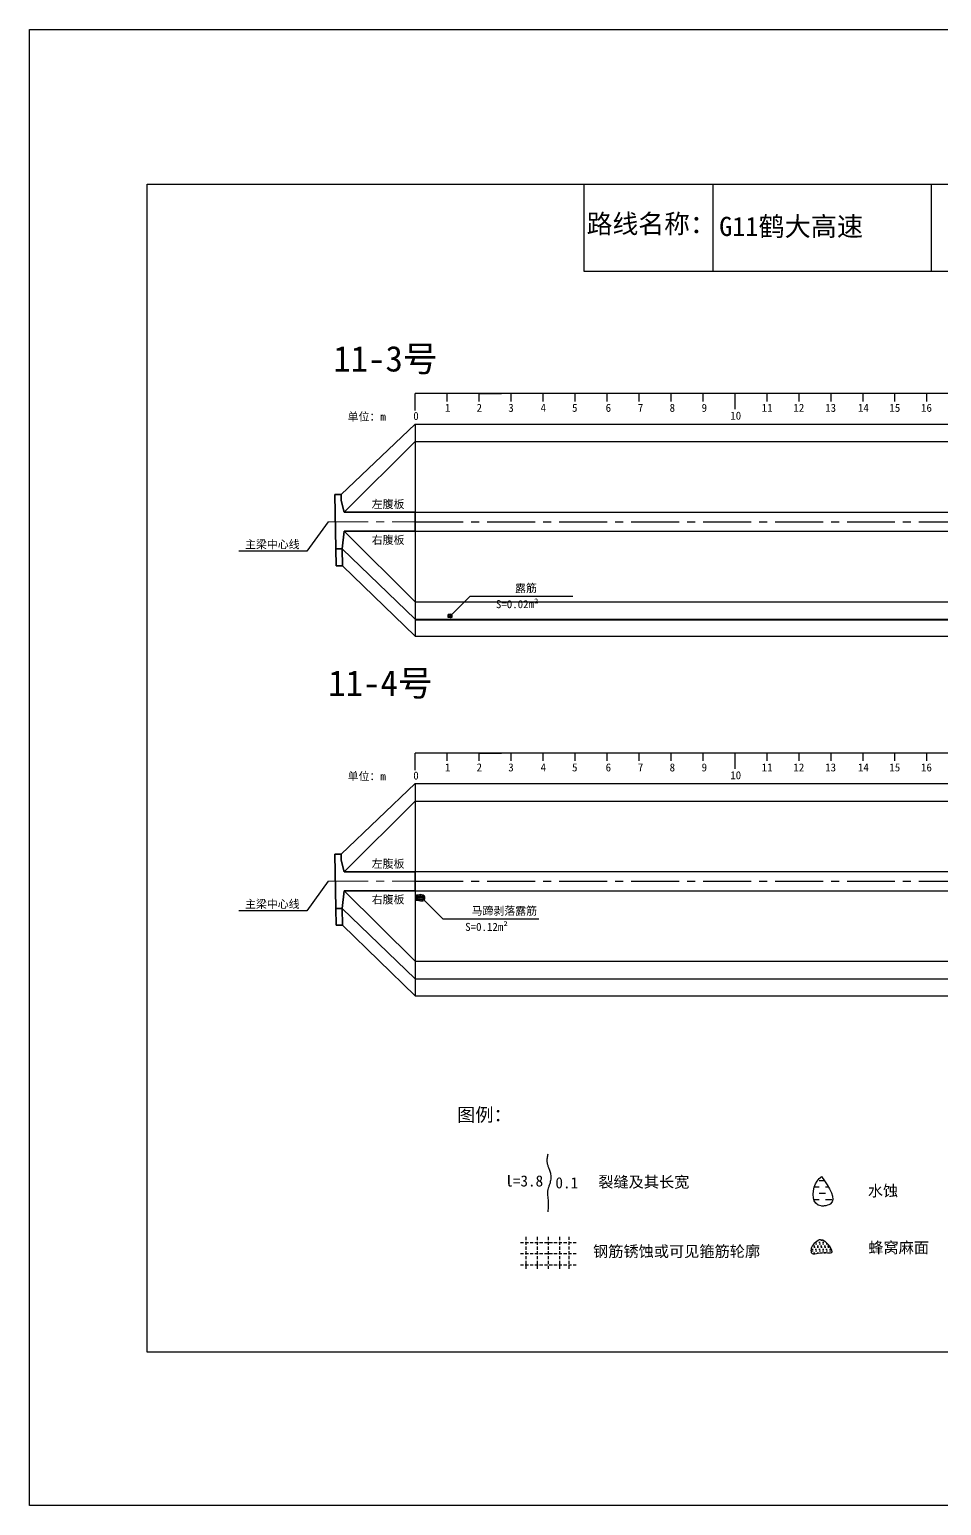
# Model space of a CAD drawing. Header units: millimetres. Extents: x -37 to 615, y -48 to 413.
# Drawn here: x -36.8 to 248.4, y -47.9 to 413.2 of the extents above; entities that cross this region are included whole.
import ezdxf

# ---------------------------------------------------------------- set-up
doc = ezdxf.new("R2010")
doc.units = ezdxf.units.MM
for name, pattern in [('CENTER', [2, 1.25, -0.25, 0.25, -0.25]), ('CENTER2', [1.125, 0.75, -0.125, 0.125, -0.125]), ('DASHED', [0.75, 0.5, -0.25])]:
    doc.linetypes.add(name, pattern=pattern)
for name, color, linetype in [('加固措施', 7, 'Continuous'), ('图层1', 7, 'Continuous'), ('病害', 5, 'Continuous'), ('轮廓', 3, 'Continuous')]:
    doc.layers.add(name, color=color, linetype=linetype)
doc.layers.add('虚线', color=7, linetype='Continuous', lineweight=30)
doc.styles.get("Standard").update_dxf_attribs({"font": ''})
doc.styles.add('汉字', font='')
doc.styles.get('Standard').set_extended_font_data('SimSun')
doc.styles.get('汉字').set_extended_font_data('SimSun')
pattern_1 = [(0, (-3997.7199, -288.9294), (0.55266586, 1.10533173), [0, -1.10533173])]
pattern_2 = [(0, (-6886.571, -700.7115), (0.55266586, 1.10533173), [0, -1.10533173])]
pattern_3 = [(0, (-3576.1421, -199.0757), (1.9895971, 1.9895971), [1.9895971, -1.9895971])]

# ---------------------------------------------------------------- blocks, each defined once
blk = doc.blocks.new('chi')
at = {"color": 0}
for p, q in [((1147.409, -3079.329), (1147.409, -3078.8)), ((1187.409, -3078.8), (1147.409, -3078.8)), ((1148.409, -3079.041), (1148.409, -3078.8)), ((1149.409, -3079.041), (1149.409, -3078.8)), ((1149.409, -3078.8), (1150.109, -3078.8)), ((1150.409, -3079.041), (1150.409, -3078.8)), ((1151.409, -3079.041), (1151.409, -3078.8)), ((1152.409, -3079.041), (1152.409, -3078.8)), ((1153.409, -3079.041), (1153.409, -3078.8)), ((1154.409, -3079.041), (1154.409, -3078.8)), ((1155.409, -3079.041), (1155.409, -3078.8)), ((1156.409, -3079.041), (1156.409, -3078.8)), ((1157.409, -3079.283), (1157.409, -3078.8)), ((1158.409, -3079.041), (1158.409, -3078.8)), ((1159.409, -3079.041), (1159.409, -3078.8)), ((1160.409, -3079.041), (1160.409, -3078.8)), ((1161.409, -3079.041), (1161.409, -3078.8)), ((1162.409, -3079.041), (1162.409, -3078.8)), ((1163.409, -3079.041), (1163.409, -3078.8)), ((1164.409, -3079.041), (1164.409, -3078.8)), ((1165.409, -3079.041), (1165.409, -3078.8)), ((1166.409, -3079.041), (1166.409, -3078.8)), ((1167.409, -3079.283), (1167.409, -3078.8)), ((1168.409, -3079.041), (1168.409, -3078.8)), ((1169.409, -3079.041), (1169.409, -3078.8)), ((1170.409, -3079.041), (1170.409, -3078.8)), ((1171.409, -3079.041), (1171.409, -3078.8)), ((1172.409, -3079.041), (1172.409, -3078.8)), ((1173.409, -3079.041), (1173.409, -3078.8)), ((1174.409, -3079.041), (1174.409, -3078.8)), ((1175.409, -3079.041), (1175.409, -3078.8)), ((1176.409, -3079.041), (1176.409, -3078.8)), ((1177.409, -3079.283), (1177.409, -3078.8)), ((1178.409, -3079.041), (1178.409, -3078.8)), ((1179.409, -3079.041), (1179.409, -3078.8)), ((1180.409, -3079.041), (1180.409, -3078.8)), ((1181.409, -3079.041), (1181.409, -3078.8)), ((1182.409, -3079.041), (1182.409, -3078.8)), ((1183.409, -3079.041), (1183.409, -3078.8)), ((1184.409, -3079.041), (1184.409, -3078.8)), ((1185.409, -3079.041), (1185.409, -3078.8)), ((1186.409, -3079.041), (1186.409, -3078.8)), ((1187.409, -3079.283), (1187.409, -3078.8))]:
    blk.add_line(p, q, dxfattribs=at)
for s, p in [('1', (1148.339, -3079.368)), ('2', (1149.328, -3079.368)), ('3', (1150.319, -3079.368)), ('4', (1151.329, -3079.368)), ('5', (1152.313, -3079.368)), ('6', (1153.363, -3079.368)), ('7', (1154.37, -3079.368)), ('8', (1155.363, -3079.368)), ('9', (1156.363, -3079.368)), ('11', (1158.242, -3079.368)), ('12', (1159.233, -3079.368)), ('13', (1160.227, -3079.368)), ('14', (1161.252, -3079.368)), ('15', (1162.233, -3079.368)), ('16', (1163.223, -3079.368)), ('17', (1164.224, -3079.368)), ('18', (1165.232, -3079.368)), ('19', (1166.238, -3079.368)), ('21', (1168.24, -3079.368)), ('22', (1169.264, -3079.368)), ('23', (1170.247, -3079.368)), ('24', (1171.24, -3079.368)), ('25', (1172.271, -3079.368)), ('26', (1173.258, -3079.368)), ('27', (1174.261, -3079.368)), ('28', (1175.236, -3079.368)), ('29', (1176.24, -3079.368)), ('31', (1178.261, -3079.368)), ('32', (1179.256, -3079.368)), ('33', (1180.243, -3079.368)), ('34', (1181.251, -3079.368)), ('35', (1182.269, -3079.368)), ('36', (1183.256, -3079.368)), ('37', (1184.269, -3079.368)), ('38', (1185.251, -3079.368)), ('39', (1186.242, -3079.368)), ('0', (1147.349, -3079.623)), ('10', (1157.259, -3079.613)), ('20', (1167.294, -3079.617)), ('30', (1177.262, -3079.613)), ('40', (1187.216, -3079.613))]:
    blk.add_text(s, height=0.25).set_placement(p)

msp = doc.modelspace()

# ---------------------------------------------------------------- hatches: boundary and pattern name
at = {"layer": '加固措施', "lineweight": -2}
h = msp.add_hatch(dxfattribs=at)
h.set_pattern_fill('DASH', color=256, scale=0.626645)
h.set_pattern_definition(pattern_3)
edge = h.paths.add_edge_path()
edge.add_spline(control_points=[(210.85, 54.88), (210.36, 54.45), (208.03, 52.39), (207.41, 44.9), (216.74, 46.23), (213.29, 51.3), (210.85, 54.88)], knot_values=[0, 0, 0, 0, 3.237042, 15.187225, 21.182779, 35.601669, 35.601669, 35.601669, 35.601669], degree=3, periodic=0)
h = msp.add_hatch(dxfattribs=at)
h.set_pattern_fill('DASH', color=256, scale=0.626645)
h.set_pattern_definition(pattern_3)
edge = h.paths.add_edge_path()
edge.add_spline(control_points=[(210.85, 54.88), (210.36, 54.45), (208.03, 52.39), (207.41, 44.9), (216.74, 46.23), (213.29, 51.3), (210.85, 54.88)], knot_values=[0, 0, 0, 0, 3.237042, 15.187225, 21.182779, 35.601669, 35.601669, 35.601669, 35.601669], degree=3, periodic=0)
h = msp.add_hatch(dxfattribs=at)
h.set_pattern_fill('DOTS', scale=0.696272)
h.set_pattern_definition(pattern_1)
edge = h.paths.add_edge_path()
edge.add_spline(control_points=[(210.19, 35.22), (209.15, 34.51), (207.68, 33.49), (207.52, 29.75), (211, 31.47), (215.72, 30.12), (212.21, 35.3), (210.31, 35.22), (210.19, 35.22)], knot_values=[0, 0, 0, 0, 5.205471, 7.397577, 12.944796, 16.169923, 23.88441, 24.400432, 24.400432, 24.400432, 24.400432], degree=3, periodic=0)
h = msp.add_hatch(dxfattribs=at)
h.set_pattern_fill('DOTS', scale=0.696272)
h.set_pattern_definition(pattern_1)
edge = h.paths.add_edge_path()
edge.add_spline(control_points=[(210.19, 35.22), (209.15, 34.51), (207.68, 33.49), (207.52, 29.75), (211, 31.47), (215.72, 30.12), (212.21, 35.3), (210.31, 35.22), (210.19, 35.22)], knot_values=[0, 0, 0, 0, 5.205471, 7.397577, 12.944796, 16.169923, 23.88441, 24.400432, 24.400432, 24.400432, 24.400432], degree=3, periodic=0)
at = {"layer": '病害', "lineweight": -2}
h = msp.add_hatch(dxfattribs=at)
h.set_pattern_fill('DOTS', color=4, scale=0.696272, style=0)
h.set_pattern_definition(pattern_2)
edge = h.paths.add_edge_path()
edge.add_spline(control_points=[(210.19, 35.22), (209.15, 34.51), (207.68, 33.49), (207.52, 29.75), (211, 31.47), (215.72, 30.12), (212.21, 35.3), (210.31, 35.22), (210.19, 35.22)], knot_values=[0, 0, 0, 0, 1.041094, 1.479515, 2.588959, 3.233985, 4.776882, 4.880086, 4.880086, 4.880086, 4.880086], degree=3, periodic=0)
h = msp.add_hatch(dxfattribs=at)
h.set_pattern_fill('DOTS', color=4, scale=0.696272, style=0)
h.set_pattern_definition(pattern_2)
edge = h.paths.add_edge_path()
edge.add_spline(control_points=[(210.19, 35.22), (209.15, 34.51), (207.68, 33.49), (207.52, 29.75), (211, 31.47), (215.72, 30.12), (212.21, 35.3), (210.31, 35.22), (210.19, 35.22)], knot_values=[0, 0, 0, 0, 1.041094, 1.479515, 2.588959, 3.233985, 4.776882, 4.880086, 4.880086, 4.880086, 4.880086], degree=3, periodic=0)

# ---------------------------------------------------------------- linework, layer by layer
at = {"color": 0, "linetype": 'ByBlock'}
for p, q in [((0, 364.85), (529.17, 364.85)), ((0, 0), (0, 364.85)), ((136.5, 364.85), (136.5, 337.72)), ((245.1, 364.85), (245.1, 337.72)), ((136.5, 337.72), (529.17, 337.72)), ((529.17, 0), (0, 0))]:
    msp.add_line(p, q, dxfattribs=at)
at = {"color": 0}
for p, q in [((60.65, 267.93), (83.82, 289.93)), ((83.82, 289.93), (83.82, 223.68)), ((83.82, 289.93), (483.82, 289.93)), ((61.57, 262.43), (83.82, 284.43)), ((56.57, 259.43), (49.96, 250.17)), ((83.82, 262.43), (483.82, 262.43)), ((61.64, 256.43), (83.82, 234.43)), ((83.82, 256.43), (483.82, 256.43)), ((49.96, 250.17), (28.63, 250.17)), ((60.99, 250.93), (83.82, 228.93)), ((61.09, 245.68), (83.82, 223.68)), ((83.82, 234.43), (483.82, 234.43)), ((83.82, 228.93), (483.82, 228.93)), ((83.82, 228.81), (483.82, 228.81)), ((83.82, 223.68), (483.82, 223.68)), ((60.65, 155.59), (83.82, 177.59)), ((83.82, 177.59), (83.82, 111.34)), ((83.82, 177.59), (483.82, 177.59)), ((61.57, 150.08), (83.82, 172.09)), ((83.82, 172.09), (483.82, 172.09)), ((83.82, 150.09), (483.82, 150.09)), ((56.57, 147.09), (49.96, 137.83)), ((61.64, 144.09), (83.82, 122.09)), ((83.82, 144.09), (483.82, 144.09)), ((60.99, 138.59), (83.82, 116.59)), ((49.96, 137.83), (28.63, 137.83)), ((61.09, 133.34), (83.82, 111.34)), ((83.82, 122.09), (483.82, 122.09)), ((83.82, 116.59), (483.82, 116.59)), ((83.82, 111.34), (483.82, 111.34))]:
    msp.add_line(p, q, dxfattribs=at)
msp.add_line((83.82, 284.43), (483.82, 284.43))
at = {"color": 1, "linetype": 'CENTER2', "ltscale": 20}
for p, q in [((83.82, 259.43), (483.82, 259.43)), ((83.82, 147.09), (483.82, 147.09))]:
    msp.add_line(p, q, dxfattribs=at)
at = {"color": 1, "linetype": 'DASHED'}
for p, q in [((94, 230.26), (95.39, 230.26)), ((94, 230.02), (95.39, 230.02)), ((94, 229.78), (95.39, 229.78)), ((94.35, 229.53), (94.35, 230.51)), ((94.7, 229.53), (94.7, 230.51)), ((95.05, 229.53), (95.05, 230.51)), ((84.7, 141), (84.7, 142.95)), ((85.39, 141), (85.39, 142.95)), ((86.09, 141), (86.09, 142.95)), ((84, 142.46), (86.79, 142.46)), ((84, 141.97), (86.79, 141.97)), ((84, 141.49), (86.79, 141.49))]:
    msp.add_line(p, q, dxfattribs=at)
at = {"color": 7}
for p, q in [((94, 229.93), (94.41, 229.92)), ((94.13, 230.4), (94.38, 230.18)), ((94.46, 229.57), (94.59, 229.75)), ((94.68, 230.48), (94.67, 230.18)), ((95.13, 230.4), (94.93, 230.14)), ((95.08, 229.53), (94.97, 229.75)), ((95.39, 229.9), (95.02, 229.96)), ((84, 141.79), (84.82, 141.78)), ((84.26, 142.74), (84.77, 142.3)), ((84.92, 141.08), (85.19, 141.44)), ((85.37, 142.89), (85.34, 142.3)), ((86.26, 142.74), (85.86, 142.22)), ((86.16, 141), (85.94, 141.44)), ((86.79, 141.74), (86.04, 141.85))]:
    msp.add_line(p, q, dxfattribs=at)
at = {"color": 1, "linetype": 'DASHED', "ltscale": 2}
for p, q in [((116.71, 34.25), (134.11, 34.25)), ((116.71, 34.25), (134.11, 34.25)), ((118.45, 35.99), (118.45, 25.55)), ((118.45, 35.99), (118.45, 25.55)), ((121.93, 35.99), (121.93, 25.55)), ((121.93, 35.99), (121.93, 25.55)), ((125.41, 35.99), (125.41, 25.55)), ((125.41, 35.99), (125.41, 25.55)), ((128.89, 35.99), (128.89, 25.55)), ((128.89, 35.99), (128.89, 25.55)), ((131.87, 36.02), (131.87, 25.57)), ((131.87, 36.02), (131.87, 25.57)), ((116.71, 30.77), (134.11, 30.77)), ((116.71, 30.77), (134.11, 30.77)), ((116.71, 27.29), (134.11, 27.29)), ((116.71, 27.29), (134.11, 27.29))]:
    msp.add_line(p, q, dxfattribs=at)
at = {"color": 3, "linetype": 'ByBlock'}
msp.add_lwpolyline([(-36.77, 413.19), (615.38, 413.19), (615.38, -47.93), (-36.77, -47.93)], close=True, dxfattribs=at)
at = {"color": 7}
for points in [[(95.39, 230.51), (101.05, 236.16), (133.05, 236.16)], [(94.79, 230.48), (94.58, 230.48), (94.37, 230.43), (94.13, 230.4), (94, 230.19), (94, 229.93), (94.03, 229.61), (94.18, 229.61), (94.74, 229.53), (95.08, 229.53), (95.29, 229.59), (95.37, 229.64), (95.39, 229.9), (95.39, 230.14), (95.29, 230.32), (95.13, 230.4), (95, 230.43), (94.79, 230.51)], [(85.58, 142.89), (85.16, 142.89), (84.74, 142.79), (84.26, 142.74), (84, 142.31), (84, 141.79), (84.05, 141.16), (84.37, 141.16), (85.47, 141), (86.16, 141), (86.58, 141.11), (86.74, 141.21), (86.79, 141.74), (86.79, 142.21), (86.58, 142.58), (86.26, 142.74), (86, 142.79), (85.58, 142.95)], [(86.79, 141), (92.45, 135.34), (122.45, 135.34)]]:
    msp.add_lwpolyline(points, dxfattribs=at)
at = {"lineweight": -2}
msp.add_open_spline([(210.19, 35.22), (209.15, 34.51), (207.68, 33.49), (207.52, 29.75), (211, 31.47), (215.72, 30.12), (212.21, 35.3), (210.31, 35.22), (210.19, 35.22)], degree=3, knots=[0, 0, 0, 0, 3.624423, 5.150725, 9.013098, 11.258664, 16.630045, 16.989336, 16.989336, 16.989336, 16.989336], dxfattribs=at)
msp.add_open_spline([(210.19, 35.22), (209.15, 34.51), (207.68, 33.49), (207.52, 29.75), (211, 31.47), (215.72, 30.12), (212.21, 35.3), (210.31, 35.22), (210.19, 35.22)], degree=3, knots=[0, 0, 0, 0, 3.624423, 5.150725, 9.013098, 11.258664, 16.630045, 16.989336, 16.989336, 16.989336, 16.989336], dxfattribs=at)
at = {"layer": '加固措施', "lineweight": -2}
msp.add_open_spline([(210.85, 54.88), (210.36, 54.45), (208.03, 52.39), (207.41, 44.9), (216.74, 46.23), (213.29, 51.3), (210.85, 54.88)], degree=3, knots=[0, 0, 0, 0, 2.028466, 9.51698, 13.274057, 22.309569, 22.309569, 22.309569, 22.309569], dxfattribs=at)
msp.add_open_spline([(210.85, 54.88), (210.36, 54.45), (208.03, 52.39), (207.41, 44.9), (216.74, 46.23), (213.29, 51.3), (210.85, 54.88)], degree=3, knots=[0, 0, 0, 0, 2.028466, 9.51698, 13.274057, 22.309569, 22.309569, 22.309569, 22.309569], dxfattribs=at)
at = {"layer": '图层1', "lineweight": -2}
msp.add_open_spline([(125.25, 61.82), (125.22, 61.61), (125.18, 61.39), (125.07, 60.75), (125.02, 60.35), (124.99, 59.78), (125, 59.6), (125.02, 59.31), (125.03, 59.21), (125.06, 59), (125.09, 58.89), (125.19, 58.51), (125.29, 58.21), (125.54, 57.57), (125.69, 57.22), (125.96, 56.46), (126.09, 56.04), (126.21, 55.34), (126.24, 55.06), (126.25, 54.51), (126.23, 54.25), (126.16, 53.74), (126.11, 53.5), (126, 53.03), (125.93, 52.81), (125.76, 52.25), (125.64, 51.93), (125.45, 51.33), (125.36, 51.04), (125.27, 50.66), (125.24, 50.54), (125.21, 50.32), (125.2, 50.23), (125.18, 50.03), (125.17, 49.92), (125.17, 49.54), (125.18, 49.25), (125.23, 48.62), (125.27, 48.29), (125.33, 47.7), (125.35, 47.46), (125.38, 47), (125.39, 46.78), (125.4, 46.36), (125.4, 46.16), (125.39, 45.54), (125.37, 45.14), (125.32, 44.45), (125.3, 44.15), (125.27, 43.85)], degree=3, knots=[0, 0, 0, 0, 0.93103, 0.93103, 2.904338, 2.904338, 3.933552, 3.933552, 4.598026, 4.598026, 5.2625, 5.2625, 6.799065, 6.799065, 8.335629, 8.335629, 9.872194, 9.872194, 10.744529, 10.744529, 11.616864, 11.616864, 12.4892, 12.4892, 13.361535, 13.361535, 14.755665, 14.755665, 16.149795, 16.149795, 16.835641, 16.835641, 17.410365, 17.410365, 17.98509, 17.98509, 19.45733, 19.45733, 20.929571, 20.929571, 21.910052, 21.910052, 22.722819, 22.722819, 23.535585, 23.535585, 25.161117, 25.161117, 26.428502, 26.428502, 26.428502, 26.428502], dxfattribs=at)
msp.add_open_spline([(125.25, 61.82), (125.22, 61.61), (125.18, 61.39), (125.07, 60.75), (125.02, 60.35), (124.99, 59.78), (125, 59.6), (125.02, 59.31), (125.03, 59.21), (125.06, 59), (125.09, 58.89), (125.19, 58.51), (125.29, 58.21), (125.54, 57.57), (125.69, 57.22), (125.96, 56.46), (126.09, 56.04), (126.21, 55.34), (126.24, 55.06), (126.25, 54.51), (126.23, 54.25), (126.16, 53.74), (126.11, 53.5), (126, 53.03), (125.93, 52.81), (125.76, 52.25), (125.64, 51.93), (125.45, 51.33), (125.36, 51.04), (125.27, 50.66), (125.24, 50.54), (125.21, 50.32), (125.2, 50.23), (125.18, 50.03), (125.17, 49.92), (125.17, 49.54), (125.18, 49.25), (125.23, 48.62), (125.27, 48.29), (125.33, 47.7), (125.35, 47.46), (125.38, 47), (125.39, 46.78), (125.4, 46.36), (125.4, 46.16), (125.39, 45.54), (125.37, 45.14), (125.32, 44.45), (125.3, 44.15), (125.27, 43.85)], degree=3, knots=[0, 0, 0, 0, 0.93103, 0.93103, 2.904338, 2.904338, 3.933552, 3.933552, 4.598026, 4.598026, 5.2625, 5.2625, 6.799065, 6.799065, 8.335629, 8.335629, 9.872194, 9.872194, 10.744529, 10.744529, 11.616864, 11.616864, 12.4892, 12.4892, 13.361535, 13.361535, 14.755665, 14.755665, 16.149795, 16.149795, 16.835641, 16.835641, 17.410365, 17.410365, 17.98509, 17.98509, 19.45733, 19.45733, 20.929571, 20.929571, 21.910052, 21.910052, 22.722819, 22.722819, 23.535585, 23.535585, 25.161117, 25.161117, 26.428502, 26.428502, 26.428502, 26.428502], dxfattribs=at)
at = {"layer": '病害', "color": 5}
for p, q in [((136.5, 364.85), (136.5, 337.72)), ((245.1, 364.85), (245.1, 337.72)), ((136.5, 337.72), (386.58, 337.72))]:
    msp.add_line(p, q, dxfattribs=at)
at = {"layer": '病害', "color": 0}
msp.add_line((176.83, 364.85), (176.83, 337.72), dxfattribs=at)
at = {"layer": '虚线', "linetype": 'CENTER', "lineweight": 18, "ltscale": 10}
for p, q in [((56.57, 259.43), (83.82, 259.43)), ((56.57, 147.09), (83.82, 147.09))]:
    msp.add_line(p, q, dxfattribs=at)
at = {"layer": '轮廓', "color": 5, "lineweight": 35}
for p, q in [((58.99, 250.93), (58.65, 267.93)), ((58.65, 267.93), (60.65, 267.93)), ((60.69, 266.05), (60.65, 267.93)), ((61.57, 262.43), (60.69, 266.05)), ((83.82, 262.43), (61.57, 262.43)), ((83.82, 256.43), (83.82, 262.43)), ((60.99, 250.93), (61.63, 256.43)), ((83.82, 256.43), (61.63, 256.43)), ((58.99, 250.93), (60.99, 250.93)), ((59.09, 245.68), (58.99, 250.93)), ((61.09, 245.68), (60.99, 250.93)), ((59.09, 245.68), (61.09, 245.68)), ((58.99, 138.59), (58.65, 155.59)), ((58.65, 155.59), (60.65, 155.59)), ((60.69, 153.71), (60.65, 155.59)), ((61.57, 150.08), (60.69, 153.71)), ((83.82, 150.08), (61.57, 150.08)), ((83.82, 144.08), (83.82, 150.08)), ((60.99, 138.59), (61.63, 144.09)), ((83.82, 144.09), (61.63, 144.09)), ((58.99, 138.59), (60.99, 138.59)), ((59.09, 133.34), (58.99, 138.59)), ((61.09, 133.34), (60.99, 138.59)), ((59.09, 133.34), (61.09, 133.34))]:
    msp.add_line(p, q, dxfattribs=at)

# ---------------------------------------------------------------- block references
at = {"color": 0, "xscale": 9.999999999994273, "yscale": 9.999999999994273, "zscale": 9.999999999994273}
for p in [(-11390.27, 31087.43), (-11390.27, 30975.09)]:
    msp.add_blockref('chi', p, dxfattribs=at)

# ---------------------------------------------------------------- texts
for s, p in [('单位：m', (62.7, 290.99)), ('左腹板', (70.24, 263.64)), ('主梁中心线', (30.63, 251.08)), ('右腹板', (70.24, 252.47)), ('单位：m', (62.7, 178.65)), ('左腹板', (70.24, 151.3)), ('右腹板', (70.24, 140.13)), ('主梁中心线', (30.63, 138.73))]:
    msp.add_text(s, height=2.5).set_placement(p)
at = {"color": 7}
for s, p in [('露筋', (115.05, 237.41)), ('S=0.02m²', (109.05, 232.41)), ('马蹄剥落露筋', (101.45, 136.59)), ('S=0.12m²', (99.45, 131.59))]:
    msp.add_text(s, height=2.5, dxfattribs=at).set_placement(p)
at = {"linetype": 'ByBlock', "attachment_point": 1, "style": '汉字'}
for s, insert, char_height, width in [('{\\C0;G11鹤大高速}', (178.87, 354.68), 6, 62.8604), ('{\\C0;11-3号}', (58.2, 314.34), 8, 49.3496), ('{\\C0;11-4号}', (56.63, 213.01), 8, 49.3496)]:
    msp.add_mtext(s, dxfattribs=dict(at, insert=insert, char_height=char_height, width=width))
at = {"layer": '图层1', "style": '汉字'}
msp.add_text('路线名称：', height=5.918, dxfattribs=at).set_placement((137.42, 349.54))
at = {"layer": '图层1', "lineweight": -2, "attachment_point": 1}
for s, insert, char_height in [('图例：', (96.91, 76.23), 4.178), ('图例：', (96.91, 76.23), 4.178), ('l=3.8', (111.98, 55.21), 3.481), ('l=3.8', (111.98, 55.21), 3.481), ('裂缝及其长宽', (141.05, 54.88), 3.481), ('裂缝及其长宽', (141.05, 54.88), 3.481), ('0.1', (127.65, 54.63), 3.481), ('0.1', (127.65, 54.63), 3.481), ('水蚀', (225.33, 52.14), 3.481), ('水蚀', (225.33, 52.14), 3.481), ('钢筋锈蚀或可见箍筋轮廓', (139.42, 33.21), 3.4814), ('钢筋锈蚀或可见箍筋轮廓', (139.42, 33.21), 3.4814), ('蜂窝麻面', (225.48, 34.38), 3.481), ('蜂窝麻面', (225.48, 34.38), 3.481)]:
    msp.add_mtext(s, dxfattribs=dict(at, insert=insert, char_height=char_height))

doc.saveas('drawing.dxf')
